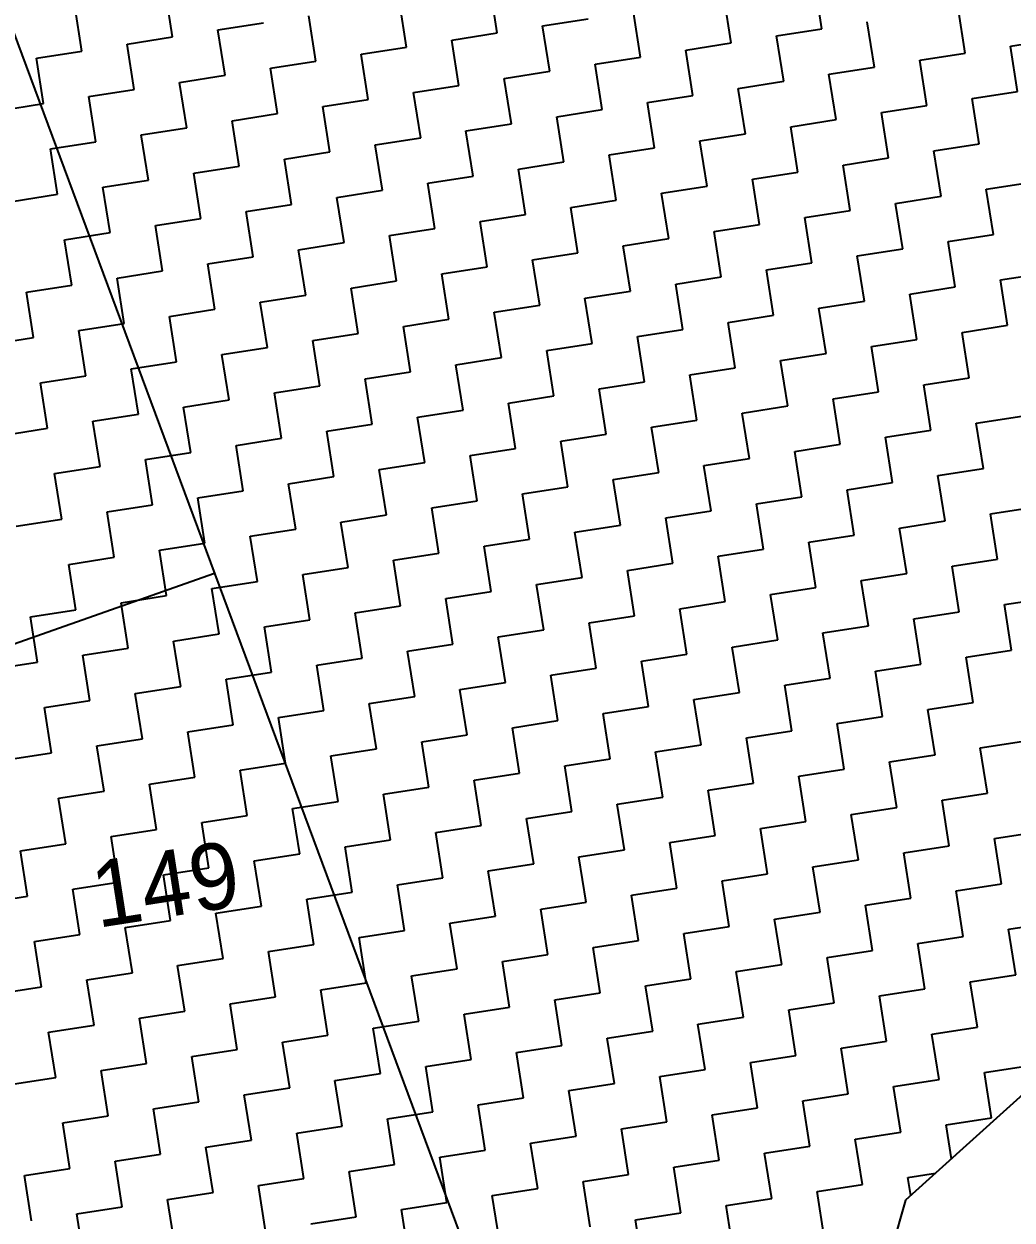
# Model space of a CAD drawing. Header units: metres. Extents: x 288492 to 290465, y 1999120 to 2001541.
# Drawn here: x 289529.7 to 289636.4, y 1999609.9 to 1999739.1 of the extents above; entities that cross this region are included whole.
import ezdxf
from ezdxf.enums import TextEntityAlignment as Align

# ---------------------------------------------------------------- set-up
doc = ezdxf.new("R2010")
doc.units = ezdxf.units.M
doc.header["$MEASUREMENT"] = 0
for name, color, linetype in [('POLY_HATCH', 12, 'Continuous'), ('POLY_PARCEL', 6, 'Continuous'), ('TEXT_PARCEL', 7, 'Continuous')]:
    doc.layers.add(name, color=color, linetype=linetype)
doc.styles.add('TEXT_MAP', font='KRDEV050.TTF')

# ---------------------------------------------------------------- blocks, each defined once
blk = doc.blocks.new('25')
at = {"layer": 'POLY_HATCH', "linetype": 'Continuous'}
for p, q in [((289552.34, 1999699.7), (289551.58, 1999704.75)), ((289588.51, 1999700.01), (289587.74, 1999705.06)), ((289624.67, 1999700.32), (289623.9, 1999705.38)), ((289542.23, 1999698.16), (289541.46, 1999703.22)), ((289578.39, 1999698.47), (289577.63, 1999703.53)), ((289614.55, 1999698.79), (289613.79, 1999703.84)), ((289568.28, 1999696.94), (289567.51, 1999702)), ((289604.44, 1999697.25), (289603.67, 1999702.31)), ((289640.6, 1999697.56), (289639.84, 1999702.62)), ((289557.4, 1999700.46), (289562.46, 1999701.23)), ((289558.17, 1999695.41), (289557.4, 1999700.46)), ((289593.56, 1999700.78), (289598.62, 1999701.54)), ((289594.33, 1999695.72), (289593.56, 1999700.78)), ((289630.49, 1999696.03), (289629.72, 1999701.09)), ((289547.29, 1999698.93), (289552.34, 1999699.7)), ((289583.45, 1999699.24), (289588.51, 1999700.01)), ((289584.22, 1999694.19), (289583.45, 1999699.24)), ((289619.61, 1999699.55), (289624.67, 1999700.32)), ((289620.38, 1999694.5), (289619.61, 1999699.55)), ((289645.66, 1999698.33), (289650.72, 1999699.1)), ((289537.17, 1999697.4), (289542.23, 1999698.16)), ((289548.05, 1999693.87), (289547.29, 1999698.93)), ((289573.34, 1999697.71), (289578.39, 1999698.47)), ((289609.5, 1999698.02), (289614.55, 1999698.79)), ((289610.27, 1999692.96), (289609.5, 1999698.02)), ((289646.43, 1999693.27), (289645.66, 1999698.33)), ((289537.94, 1999692.34), (289537.17, 1999697.4)), ((289563.22, 1999696.17), (289568.28, 1999696.94)), ((289574.1, 1999692.65), (289573.34, 1999697.71)), ((289599.39, 1999696.49), (289604.44, 1999697.25)), ((289600.15, 1999691.43), (289599.39, 1999696.49)), ((289635.55, 1999696.8), (289640.6, 1999697.56)), ((289636.31, 1999691.74), (289635.55, 1999696.8)), ((289553.11, 1999694.64), (289558.17, 1999695.41)), ((289563.99, 1999691.12), (289563.22, 1999696.17)), ((289589.27, 1999694.95), (289594.33, 1999695.72)), ((289625.43, 1999695.26), (289630.49, 1999696.03)), ((289626.2, 1999690.21), (289625.43, 1999695.26)), ((289543, 1999693.11), (289548.05, 1999693.87)), ((289553.88, 1999689.58), (289553.11, 1999694.64)), ((289579.16, 1999693.42), (289584.22, 1999694.19)), ((289590.04, 1999689.9), (289589.27, 1999694.95)), ((289615.32, 1999693.73), (289620.38, 1999694.5)), ((289543.76, 1999688.05), (289543, 1999693.11)), ((289569.05, 1999691.88), (289574.1, 1999692.65)), ((289579.93, 1999688.36), (289579.16, 1999693.42)), ((289605.21, 1999692.2), (289610.27, 1999692.96)), ((289616.09, 1999688.67), (289615.32, 1999693.73)), ((289641.37, 1999692.51), (289646.43, 1999693.27)), ((289642.14, 1999687.45), (289641.37, 1999692.51)), ((289532.89, 1999691.57), (289537.94, 1999692.34)), ((289558.93, 1999690.35), (289563.99, 1999691.12)), ((289569.81, 1999686.83), (289569.05, 1999691.88)), ((289595.1, 1999690.66), (289600.15, 1999691.43)), ((289605.98, 1999687.14), (289605.21, 1999692.2)), ((289631.26, 1999690.97), (289636.31, 1999691.74)), ((289559.7, 1999685.29), (289558.93, 1999690.35)), ((289584.98, 1999689.13), (289590.04, 1999689.9)), ((289595.86, 1999685.61), (289595.1, 1999690.66)), ((289621.14, 1999689.44), (289626.2, 1999690.21)), ((289632.02, 1999685.92), (289631.26, 1999690.97)), ((289548.82, 1999688.82), (289553.88, 1999689.58)), ((289549.59, 1999683.76), (289548.82, 1999688.82)), ((289585.75, 1999684.07), (289584.98, 1999689.13)), ((289611.03, 1999687.91), (289616.09, 1999688.67)), ((289621.91, 1999684.38), (289621.14, 1999689.44)), ((289538.71, 1999687.28), (289543.76, 1999688.05)), ((289539.48, 1999682.23), (289538.71, 1999687.28)), ((289574.87, 1999687.59), (289579.93, 1999688.36)), ((289575.64, 1999682.54), (289574.87, 1999687.59)), ((289600.92, 1999686.37), (289605.98, 1999687.14)), ((289611.8, 1999682.85), (289611.03, 1999687.91)), ((289637.08, 1999686.68), (289642.14, 1999687.45)), ((289564.76, 1999686.06), (289569.81, 1999686.83)), ((289565.52, 1999681), (289564.76, 1999686.06)), ((289601.69, 1999681.32), (289600.92, 1999686.37)), ((289626.97, 1999685.15), (289632.02, 1999685.92)), ((289637.85, 1999681.63), (289637.08, 1999686.68)), ((289554.64, 1999684.53), (289559.7, 1999685.29)), ((289555.41, 1999679.47), (289554.64, 1999684.53)), ((289590.81, 1999684.84), (289595.86, 1999685.61)), ((289591.57, 1999679.78), (289590.81, 1999684.84)), ((289627.73, 1999680.09), (289626.97, 1999685.15)), ((289544.53, 1999682.99), (289549.59, 1999683.76)), ((289580.69, 1999683.31), (289585.75, 1999684.07)), ((289581.46, 1999678.25), (289580.69, 1999683.31)), ((289616.86, 1999683.62), (289621.91, 1999684.38)), ((289617.62, 1999678.56), (289616.86, 1999683.62)), ((289642.9, 1999682.4), (289647.96, 1999683.16)), ((289534.42, 1999681.46), (289539.48, 1999682.23)), ((289545.3, 1999677.94), (289544.53, 1999682.99)), ((289570.58, 1999681.77), (289575.64, 1999682.54)), ((289606.74, 1999682.08), (289611.8, 1999682.85)), ((289607.51, 1999677.03), (289606.74, 1999682.08)), ((289643.67, 1999677.34), (289642.9, 1999682.4)), ((289560.47, 1999680.24), (289565.52, 1999681)), ((289571.35, 1999676.72), (289570.58, 1999681.77)), ((289596.63, 1999680.55), (289601.69, 1999681.32)), ((289597.4, 1999675.49), (289596.63, 1999680.55)), ((289632.79, 1999680.86), (289637.85, 1999681.63)), ((289633.56, 1999675.8), (289632.79, 1999680.86)), ((289550.35, 1999678.7), (289555.41, 1999679.47)), ((289561.23, 1999675.18), (289560.47, 1999680.24)), ((289586.52, 1999679.02), (289591.57, 1999679.78)), ((289622.68, 1999679.33), (289627.73, 1999680.09)), ((289623.45, 1999674.27), (289622.68, 1999679.33)), ((289540.24, 1999677.17), (289545.3, 1999677.94)), ((289551.12, 1999673.65), (289550.35, 1999678.7)), ((289576.4, 1999677.48), (289581.46, 1999678.25)), ((289587.28, 1999673.96), (289586.52, 1999679.02)), ((289612.57, 1999677.79), (289617.62, 1999678.56)), ((289613.33, 1999672.74), (289612.57, 1999677.79)), ((289541.01, 1999672.11), (289540.24, 1999677.17)), ((289566.29, 1999675.95), (289571.35, 1999676.72)), ((289577.17, 1999672.43), (289576.4, 1999677.48)), ((289602.45, 1999676.26), (289607.51, 1999677.03)), ((289638.61, 1999676.57), (289643.67, 1999677.34)), ((289639.38, 1999671.52), (289638.61, 1999676.57)), ((289556.18, 1999674.41), (289561.23, 1999675.18)), ((289567.06, 1999670.89), (289566.29, 1999675.95)), ((289592.34, 1999674.73), (289597.4, 1999675.49)), ((289603.22, 1999671.2), (289602.45, 1999676.26)), ((289628.5, 1999675.04), (289633.56, 1999675.8)), ((289556.95, 1999669.36), (289556.18, 1999674.41)), ((289582.23, 1999673.19), (289587.28, 1999673.96)), ((289593.11, 1999669.67), (289592.34, 1999674.73)), ((289618.39, 1999673.5), (289623.45, 1999674.27)), ((289629.27, 1999669.98), (289628.5, 1999675.04)), ((289546.07, 1999672.88), (289551.12, 1999673.65)), ((289546.83, 1999667.82), (289546.07, 1999672.88)), ((289582.99, 1999668.14), (289582.23, 1999673.19)), ((289608.28, 1999671.97), (289613.33, 1999672.74)), ((289619.16, 1999668.45), (289618.39, 1999673.5)), ((289644.44, 1999672.28), (289649.49, 1999673.05)), ((289535.95, 1999671.35), (289541.01, 1999672.11)), ((289536.72, 1999666.29), (289535.95, 1999671.35)), ((289572.11, 1999671.66), (289577.17, 1999672.43)), ((289572.88, 1999666.6), (289572.11, 1999671.66)), ((289598.16, 1999670.44), (289603.22, 1999671.2)), ((289609.04, 1999666.91), (289608.28, 1999671.97)), ((289634.33, 1999670.75), (289639.38, 1999671.52)), ((289645.2, 1999667.23), (289644.44, 1999672.28)), ((289562, 1999670.12), (289567.06, 1999670.89)), ((289562.77, 1999665.07), (289562, 1999670.12)), ((289598.93, 1999665.38), (289598.16, 1999670.44)), ((289624.21, 1999669.21), (289629.27, 1999669.98)), ((289635.09, 1999665.69), (289634.33, 1999670.75)), ((289551.89, 1999668.59), (289556.95, 1999669.36)), ((289552.66, 1999663.53), (289551.89, 1999668.59)), ((289588.05, 1999668.9), (289593.11, 1999669.67)), ((289588.82, 1999663.85), (289588.05, 1999668.9)), ((289624.98, 1999664.16), (289624.21, 1999669.21)), ((289541.78, 1999667.06), (289546.83, 1999667.82)), ((289577.94, 1999667.37), (289582.99, 1999668.14)), ((289578.7, 1999662.31), (289577.94, 1999667.37)), ((289614.1, 1999667.68), (289619.16, 1999668.45)), ((289614.87, 1999662.62), (289614.1, 1999667.68)), ((289640.15, 1999666.46), (289645.2, 1999667.23)), ((289531.66, 1999665.52), (289536.72, 1999666.29)), ((289542.54, 1999662), (289541.78, 1999667.06)), ((289567.82, 1999665.84), (289572.88, 1999666.6)), ((289568.59, 1999660.78), (289567.82, 1999665.84)), ((289603.99, 1999666.15), (289609.04, 1999666.91)), ((289604.75, 1999661.09), (289603.99, 1999666.15)), ((289640.92, 1999661.4), (289640.15, 1999666.46)), ((289557.71, 1999664.3), (289562.77, 1999665.07)), ((289593.87, 1999664.61), (289598.93, 1999665.38)), ((289594.64, 1999659.56), (289593.87, 1999664.61)), ((289630.04, 1999664.93), (289635.09, 1999665.69)), ((289630.8, 1999659.87), (289630.04, 1999664.93)), ((289547.6, 1999662.77), (289552.66, 1999663.53)), ((289558.48, 1999659.25), (289557.71, 1999664.3)), ((289583.76, 1999663.08), (289588.82, 1999663.85)), ((289619.92, 1999663.39), (289624.98, 1999664.16)), ((289620.69, 1999658.34), (289619.92, 1999663.39)), ((289537.49, 1999661.23), (289542.54, 1999662)), ((289548.37, 1999657.71), (289547.6, 1999662.77)), ((289573.65, 1999661.55), (289578.7, 1999662.31)), ((289584.53, 1999658.02), (289583.76, 1999663.08)), ((289609.81, 1999661.86), (289614.87, 1999662.62)), ((289610.58, 1999656.8), (289609.81, 1999661.86)), ((289538.25, 1999656.18), (289537.49, 1999661.23)), ((289563.54, 1999660.01), (289568.59, 1999660.78)), ((289574.42, 1999656.49), (289573.65, 1999661.55)), ((289599.7, 1999660.32), (289604.75, 1999661.09)), ((289635.86, 1999660.64), (289640.92, 1999661.4)), ((289636.63, 1999655.58), (289635.86, 1999660.64)), ((289553.42, 1999658.48), (289558.48, 1999659.25)), ((289564.3, 1999654.96), (289563.54, 1999660.01)), ((289589.58, 1999658.79), (289594.64, 1999659.56)), ((289600.46, 1999655.27), (289599.7, 1999660.32)), ((289625.75, 1999659.1), (289630.8, 1999659.87)), ((289554.19, 1999653.42), (289553.42, 1999658.48)), ((289579.47, 1999657.26), (289584.53, 1999658.02)), ((289590.35, 1999653.73), (289589.58, 1999658.79)), ((289615.63, 1999657.57), (289620.69, 1999658.34)), ((289626.51, 1999654.05), (289625.75, 1999659.1)), ((289543.31, 1999656.94), (289548.37, 1999657.71)), ((289544.08, 1999651.89), (289543.31, 1999656.94)), ((289569.36, 1999655.72), (289574.42, 1999656.49)), ((289580.24, 1999652.2), (289579.47, 1999657.26)), ((289605.52, 1999656.03), (289610.58, 1999656.8)), ((289616.4, 1999652.51), (289615.63, 1999657.57)), ((289641.68, 1999656.35), (289646.74, 1999657.11)), ((289533.2, 1999655.41), (289538.25, 1999656.18)), ((289570.13, 1999650.67), (289569.36, 1999655.72)), ((289595.41, 1999654.5), (289600.46, 1999655.27)), ((289606.29, 1999650.98), (289605.52, 1999656.03)), ((289631.57, 1999654.81), (289636.63, 1999655.58)), ((289642.45, 1999651.29), (289641.68, 1999656.35)), ((289559.25, 1999654.19), (289564.3, 1999654.96)), ((289560.01, 1999649.13), (289559.25, 1999654.19)), ((289596.17, 1999649.44), (289595.41, 1999654.5)), ((289621.46, 1999653.28), (289626.51, 1999654.05)), ((289632.34, 1999649.76), (289631.57, 1999654.81)), ((289549.13, 1999652.65), (289554.19, 1999653.42)), ((289549.9, 1999647.6), (289549.13, 1999652.65)), ((289585.29, 1999652.97), (289590.35, 1999653.73)), ((289586.06, 1999647.91), (289585.29, 1999652.97)), ((289611.34, 1999651.74), (289616.4, 1999652.51)), ((289622.22, 1999648.22), (289621.46, 1999653.28)), ((289539.02, 1999651.12), (289544.08, 1999651.89)), ((289575.18, 1999651.43), (289580.24, 1999652.2)), ((289575.95, 1999646.38), (289575.18, 1999651.43)), ((289612.11, 1999646.69), (289611.34, 1999651.74)), ((289637.39, 1999650.52), (289642.45, 1999651.29)), ((289539.79, 1999646.06), (289539.02, 1999651.12)), ((289565.07, 1999649.9), (289570.13, 1999650.67)), ((289565.84, 1999644.84), (289565.07, 1999649.9)), ((289601.23, 1999650.21), (289606.29, 1999650.98)), ((289602, 1999645.15), (289601.23, 1999650.21)), ((289638.16, 1999645.47), (289637.39, 1999650.52)), ((289554.96, 1999648.37), (289560.01, 1999649.13)), ((289591.12, 1999648.68), (289596.17, 1999649.44)), ((289591.88, 1999643.62), (289591.12, 1999648.68)), ((289627.28, 1999648.99), (289632.34, 1999649.76)), ((289628.05, 1999643.93), (289627.28, 1999648.99)), ((289544.84, 1999646.83), (289549.9, 1999647.6)), ((289555.72, 1999643.31), (289554.96, 1999648.37)), ((289581.01, 1999647.14), (289586.06, 1999647.91)), ((289581.77, 1999642.09), (289581.01, 1999647.14)), ((289617.17, 1999647.46), (289622.22, 1999648.22)), ((289617.93, 1999642.4), (289617.17, 1999647.46)), ((289534.73, 1999645.3), (289539.79, 1999646.06)), ((289545.61, 1999641.78), (289544.84, 1999646.83)), ((289570.89, 1999645.61), (289575.95, 1999646.38)), ((289607.05, 1999645.92), (289612.11, 1999646.69)), ((289607.82, 1999640.87), (289607.05, 1999645.92)), ((289643.22, 1999646.23), (289648.27, 1999647)), ((289643.98, 1999641.18), (289643.22, 1999646.23)), ((289560.78, 1999644.08), (289565.84, 1999644.84)), ((289571.66, 1999640.55), (289570.89, 1999645.61)), ((289596.94, 1999644.39), (289602, 1999645.15)), ((289633.1, 1999644.7), (289638.16, 1999645.47)), ((289633.87, 1999639.64), (289633.1, 1999644.7)), ((289550.67, 1999642.54), (289555.72, 1999643.31)), ((289561.55, 1999639.02), (289560.78, 1999644.08)), ((289586.83, 1999642.85), (289591.88, 1999643.62)), ((289597.71, 1999639.33), (289596.94, 1999644.39)), ((289622.99, 1999643.17), (289628.05, 1999643.93)), ((289623.76, 1999638.11), (289622.99, 1999643.17)), ((289551.43, 1999637.49), (289550.67, 1999642.54)), ((289576.72, 1999641.32), (289581.77, 1999642.09)), ((289587.6, 1999637.8), (289586.83, 1999642.85)), ((289612.88, 1999641.63), (289617.93, 1999642.4)), ((289540.55, 1999641.01), (289545.61, 1999641.78)), ((289541.32, 1999635.95), (289540.55, 1999641.01)), ((289566.6, 1999639.79), (289571.66, 1999640.55)), ((289577.48, 1999636.26), (289576.72, 1999641.32)), ((289602.76, 1999640.1), (289607.82, 1999640.87)), ((289613.64, 1999636.58), (289612.88, 1999641.63)), ((289638.93, 1999640.41), (289643.98, 1999641.18)), ((289567.37, 1999634.73), (289566.6, 1999639.79)), ((289592.65, 1999638.56), (289597.71, 1999639.33)), ((289603.53, 1999635.04), (289602.76, 1999640.1)), ((289628.81, 1999638.88), (289633.87, 1999639.64)), ((289639.69, 1999635.35), (289638.93, 1999640.41)), ((289556.49, 1999638.25), (289561.55, 1999639.02)), ((289557.26, 1999633.2), (289556.49, 1999638.25)), ((289593.42, 1999633.51), (289592.65, 1999638.56)), ((289618.7, 1999637.34), (289623.76, 1999638.11)), ((289629.58, 1999633.82), (289628.81, 1999638.88)), ((289546.38, 1999636.72), (289551.43, 1999637.49)), ((289547.14, 1999631.66), (289546.38, 1999636.72)), ((289582.54, 1999637.03), (289587.6, 1999637.8)), ((289583.31, 1999631.97), (289582.54, 1999637.03)), ((289608.59, 1999635.81), (289613.64, 1999636.58)), ((289619.47, 1999632.29), (289618.7, 1999637.34)), ((289644.75, 1999636.12), (289649.81, 1999636.89)), ((289536.26, 1999635.19), (289541.32, 1999635.95)), ((289537.03, 1999630.13), (289536.26, 1999635.19)), ((289572.43, 1999635.5), (289577.48, 1999636.26)), ((289573.19, 1999630.44), (289572.43, 1999635.5)), ((289609.35, 1999630.75), (289608.59, 1999635.81)), ((289634.64, 1999634.59), (289639.69, 1999635.35)), ((289645.52, 1999631.06), (289644.75, 1999636.12)), ((289562.31, 1999633.96), (289567.37, 1999634.73)), ((289563.08, 1999628.91), (289562.31, 1999633.96)), ((289598.48, 1999634.27), (289603.53, 1999635.04)), ((289599.24, 1999629.22), (289598.48, 1999634.27)), ((289624.52, 1999633.05), (289629.58, 1999633.82)), ((289635.4, 1999629.53), (289634.64, 1999634.59)), ((289552.2, 1999632.43), (289557.26, 1999633.2)), ((289588.36, 1999632.74), (289593.42, 1999633.51)), ((289589.13, 1999627.68), (289588.36, 1999632.74)), ((289625.29, 1999628), (289624.52, 1999633.05)), ((289542.09, 1999630.9), (289547.14, 1999631.66)), ((289552.97, 1999627.37), (289552.2, 1999632.43)), ((289578.25, 1999631.21), (289583.31, 1999631.97)), ((289579.02, 1999626.15), (289578.25, 1999631.21)), ((289614.41, 1999631.52), (289619.47, 1999632.29)), ((289615.18, 1999626.46), (289614.41, 1999631.52)), ((289531.97, 1999629.36), (289537.03, 1999630.13)), ((289542.85, 1999625.84), (289542.09, 1999630.9)), ((289568.14, 1999629.67), (289573.19, 1999630.44)), ((289604.3, 1999629.99), (289609.35, 1999630.75)), ((289605.07, 1999624.93), (289604.3, 1999629.99)), ((289640.46, 1999630.3), (289645.52, 1999631.06)), ((289641.23, 1999625.24), (289640.46, 1999630.3)), ((289558.02, 1999628.14), (289563.08, 1999628.91)), ((289568.9, 1999624.62), (289568.14, 1999629.67)), ((289594.19, 1999628.45), (289599.24, 1999629.22)), ((289630.35, 1999628.76), (289635.4, 1999629.53)), ((289631.11, 1999623.71), (289630.35, 1999628.76)), ((289547.91, 1999626.61), (289552.97, 1999627.37)), ((289558.79, 1999623.08), (289558.02, 1999628.14)), ((289584.07, 1999626.92), (289589.13, 1999627.68)), ((289594.95, 1999623.4), (289594.19, 1999628.45)), ((289620.23, 1999627.23), (289625.29, 1999628)), ((289621, 1999622.17), (289620.23, 1999627.23)), ((289537.8, 1999625.07), (289542.85, 1999625.84)), ((289548.68, 1999621.55), (289547.91, 1999626.61)), ((289573.96, 1999625.38), (289579.02, 1999626.15)), ((289584.84, 1999621.86), (289584.07, 1999626.92)), ((289610.12, 1999625.7), (289615.18, 1999626.46)), ((289538.57, 1999620.02), (289537.8, 1999625.07)), ((289563.85, 1999623.85), (289568.9, 1999624.62)), ((289574.73, 1999620.33), (289573.96, 1999625.38)), ((289600.01, 1999624.16), (289605.07, 1999624.93)), ((289610.89, 1999620.64), (289610.12, 1999625.7)), ((289636.17, 1999624.47), (289641.23, 1999625.24)), ((289564.61, 1999618.79), (289563.85, 1999623.85)), ((289589.9, 1999622.63), (289594.95, 1999623.4)), ((289600.78, 1999619.11), (289600.01, 1999624.16)), ((289626.06, 1999622.94), (289631.11, 1999623.71)), ((289636.94, 1999619.42), (289636.17, 1999624.47)), ((289553.73, 1999622.32), (289558.79, 1999623.08)), ((289554.5, 1999617.26), (289553.73, 1999622.32)), ((289579.78, 1999621.09), (289584.84, 1999621.86)), ((289590.66, 1999617.57), (289589.9, 1999622.63)), ((289615.95, 1999621.41), (289621, 1999622.17)), ((289626.82, 1999617.88), (289626.06, 1999622.94)), ((289543.62, 1999620.78), (289548.68, 1999621.55)), ((289544.39, 1999615.73), (289543.62, 1999620.78)), ((289580.55, 1999616.04), (289579.78, 1999621.09)), ((289605.83, 1999619.87), (289610.89, 1999620.64)), ((289616.71, 1999616.35), (289615.95, 1999621.41)), ((289641.99, 1999620.18), (289647.05, 1999620.95)), ((289533.51, 1999619.25), (289538.57, 1999620.02)), ((289569.67, 1999619.56), (289574.73, 1999620.33)), ((289570.44, 1999614.5), (289569.67, 1999619.56)), ((289606.6, 1999614.82), (289605.83, 1999619.87)), ((289631.88, 1999618.65), (289636.94, 1999619.42)), ((289642.76, 1999615.13), (289641.99, 1999620.18)), ((289559.56, 1999618.03), (289564.61, 1999618.79)), ((289560.32, 1999612.97), (289559.56, 1999618.03)), ((289595.72, 1999618.34), (289600.78, 1999619.11)), ((289596.49, 1999613.28), (289595.72, 1999618.34)), ((289621.77, 1999617.12), (289626.82, 1999617.88)), ((289632.65, 1999613.59), (289631.88, 1999618.65)), ((289549.44, 1999616.49), (289554.5, 1999617.26)), ((289585.61, 1999616.81), (289590.66, 1999617.57)), ((289586.37, 1999611.75), (289585.61, 1999616.81)), ((289622.54, 1999612.06), (289621.77, 1999617.12)), ((289539.33, 1999614.96), (289544.39, 1999615.73)), ((289550.21, 1999611.44), (289549.44, 1999616.49)), ((289575.49, 1999615.27), (289580.55, 1999616.04)), ((289576.26, 1999610.21), (289575.49, 1999615.27)), ((289611.66, 1999615.58), (289616.71, 1999616.35)), ((289612.42, 1999610.53), (289611.66, 1999615.58)), ((289540.1, 1999609.9), (289539.33, 1999614.96)), ((289565.38, 1999613.74), (289570.44, 1999614.5)), ((289601.54, 1999614.05), (289606.6, 1999614.82)), ((289602.31, 1999608.99), (289601.54, 1999614.05)), ((289637.7, 1999614.36), (289642.76, 1999615.13)), ((289638.47, 1999609.3), (289637.7, 1999614.36)), ((289555.27, 1999612.2), (289560.32, 1999612.97)), ((289566.15, 1999608.68), (289565.38, 1999613.74)), ((289591.43, 1999612.52), (289596.49, 1999613.28)), ((289592.2, 1999607.46), (289591.43, 1999612.52)), ((289627.59, 1999612.83), (289632.65, 1999613.59)), ((289628.36, 1999607.77), (289627.59, 1999612.83)), ((289545.16, 1999610.67), (289550.21, 1999611.44)), ((289556.03, 1999607.15), (289555.27, 1999612.2)), ((289581.32, 1999610.98), (289586.37, 1999611.75)), ((289617.48, 1999611.29), (289622.54, 1999612.06)), ((289618.25, 1999606.24), (289617.48, 1999611.29)), ((289535.04, 1999609.14), (289540.1, 1999609.9)), ((289545.92, 1999605.61), (289545.16, 1999610.67)), ((289571.2, 1999609.45), (289576.26, 1999610.21)), ((289582.08, 1999605.93), (289581.32, 1999610.98)), ((289607.37, 1999609.76), (289612.42, 1999610.53)), ((289643.53, 1999610.07), (289648.58, 1999610.84)), ((289644.29, 1999605.02), (289643.53, 1999610.07)), ((289535.81, 1999604.08), (289535.04, 1999609.14)), ((289561.09, 1999607.91), (289566.15, 1999608.68)), ((289571.97, 1999604.39), (289571.2, 1999609.45)), ((289597.25, 1999608.23), (289602.31, 1999608.99)), ((289608.13, 1999604.7), (289607.37, 1999609.76)), ((289633.41, 1999608.54), (289638.47, 1999609.3)), ((289634.18, 1999603.48), (289633.41, 1999608.54)), ((289561.86, 1999602.86), (289561.09, 1999607.91)), ((289587.14, 1999606.69), (289592.2, 1999607.46)), ((289598.02, 1999603.17), (289597.25, 1999608.23)), ((289623.3, 1999607), (289628.36, 1999607.77)), ((289550.98, 1999606.38), (289556.03, 1999607.15)), ((289551.75, 1999601.32), (289550.98, 1999606.38)), ((289577.03, 1999605.16), (289582.08, 1999605.93)), ((289587.91, 1999601.64), (289587.14, 1999606.69)), ((289613.19, 1999605.47), (289618.25, 1999606.24)), ((289624.07, 1999601.95), (289623.3, 1999607)), ((289540.87, 1999604.85), (289545.92, 1999605.61)), ((289541.63, 1999599.79), (289540.87, 1999604.85)), ((289577.79, 1999600.1), (289577.03, 1999605.16)), ((289603.08, 1999603.94), (289608.13, 1999604.7)), ((289613.96, 1999600.41), (289613.19, 1999605.47)), ((289639.24, 1999604.25), (289644.29, 1999605.02)), ((289530.75, 1999603.31), (289535.81, 1999604.08)), ((289566.91, 1999603.62), (289571.97, 1999604.39)), ((289567.68, 1999598.57), (289566.91, 1999603.62)), ((289603.84, 1999598.88), (289603.08, 1999603.94)), ((289629.13, 1999602.71), (289634.18, 1999603.48)), ((289640.01, 1999599.19), (289639.24, 1999604.25)), ((289556.8, 1999602.09), (289561.86, 1999602.86)), ((289557.57, 1999597.03), (289556.8, 1999602.09)), ((289592.96, 1999602.4), (289598.02, 1999603.17)), ((289593.73, 1999597.35), (289592.96, 1999602.4)), ((289619.01, 1999601.18), (289624.07, 1999601.95)), ((289629.89, 1999597.66), (289629.13, 1999602.71)), ((289546.69, 1999600.56), (289551.75, 1999601.32)), ((289547.46, 1999595.5), (289546.69, 1999600.56)), ((289582.85, 1999600.87), (289587.91, 1999601.64)), ((289583.62, 1999595.81), (289582.85, 1999600.87)), ((289619.78, 1999596.12), (289619.01, 1999601.18)), ((289645.06, 1999599.96), (289650.12, 1999600.73)), ((289536.58, 1999599.02), (289541.63, 1999599.79)), ((289572.74, 1999599.34), (289577.79, 1999600.1)), ((289573.5, 1999594.28), (289572.74, 1999599.34)), ((289608.9, 1999599.65), (289613.96, 1999600.41)), ((289609.67, 1999594.59), (289608.9, 1999599.65)), ((289634.95, 1999598.42), (289640.01, 1999599.19)), ((289645.83, 1999594.9), (289645.06, 1999599.96)), ((289537.34, 1999593.97), (289536.58, 1999599.02)), ((289562.63, 1999597.8), (289567.68, 1999598.57)), ((289598.79, 1999598.11), (289603.84, 1999598.88)), ((289599.55, 1999593.06), (289598.79, 1999598.11)), ((289635.72, 1999593.37), (289634.95, 1999598.42)), ((289552.51, 1999596.27), (289557.57, 1999597.03)), ((289563.39, 1999592.74), (289562.63, 1999597.8)), ((289588.67, 1999596.58), (289593.73, 1999597.35)), ((289589.44, 1999591.52), (289588.67, 1999596.58)), ((289624.84, 1999596.89), (289629.89, 1999597.66)), ((289625.6, 1999591.83), (289624.84, 1999596.89)), ((289542.4, 1999594.73), (289547.46, 1999595.5)), ((289553.28, 1999591.21), (289552.51, 1999596.27)), ((289578.56, 1999595.05), (289583.62, 1999595.81)), ((289614.72, 1999595.36), (289619.78, 1999596.12)), ((289615.49, 1999590.3), (289614.72, 1999595.36)), ((289532.29, 1999593.2), (289537.34, 1999593.97)), ((289543.17, 1999589.68), (289542.4, 1999594.73)), ((289568.45, 1999593.51), (289573.5, 1999594.28)), ((289579.33, 1999589.99), (289578.56, 1999595.05)), ((289604.61, 1999593.82), (289609.67, 1999594.59)), ((289640.77, 1999594.14), (289645.83, 1999594.9)), ((289641.54, 1999589.08), (289640.77, 1999594.14)), ((289558.34, 1999591.98), (289563.39, 1999592.74)), ((289569.22, 1999588.46), (289568.45, 1999593.51)), ((289594.5, 1999592.29), (289599.55, 1999593.06)), ((289605.38, 1999588.77), (289604.61, 1999593.82)), ((289630.66, 1999592.6), (289635.72, 1999593.37)), ((289631.43, 1999587.55), (289630.66, 1999592.6)), ((289548.22, 1999590.44), (289553.28, 1999591.21)), ((289559.1, 1999586.92), (289558.34, 1999591.98)), ((289584.38, 1999590.76), (289589.44, 1999591.52)), ((289595.26, 1999587.23), (289594.5, 1999592.29)), ((289620.55, 1999591.07), (289625.6, 1999591.83)), ((289548.99, 1999585.39), (289548.22, 1999590.44)), ((289574.27, 1999589.22), (289579.33, 1999589.99)), ((289585.15, 1999585.7), (289584.38, 1999590.76)), ((289610.43, 1999589.53), (289615.49, 1999590.3)), ((289621.31, 1999586.01), (289620.55, 1999591.07)), ((289538.11, 1999588.91), (289543.17, 1999589.68)), ((289538.88, 1999583.85), (289538.11, 1999588.91)), ((289575.04, 1999584.17), (289574.27, 1999589.22)), ((289600.32, 1999588), (289605.38, 1999588.77)), ((289611.2, 1999584.48), (289610.43, 1999589.53)), ((289636.48, 1999588.31), (289641.54, 1999589.08)), ((289564.16, 1999587.69), (289569.22, 1999588.46)), ((289564.93, 1999582.63), (289564.16, 1999587.69)), ((289590.21, 1999586.47), (289595.26, 1999587.23)), ((289601.09, 1999582.94), (289600.32, 1999588)), ((289626.37, 1999586.78), (289631.43, 1999587.55)), ((289637.25, 1999583.26), (289636.48, 1999588.31)), ((289554.05, 1999586.15), (289559.1, 1999586.92)), ((289554.81, 1999581.1), (289554.05, 1999586.15)), ((289590.97, 1999581.41), (289590.21, 1999586.47)), ((289616.26, 1999585.24), (289621.31, 1999586.01)), ((289627.14, 1999581.72), (289626.37, 1999586.78)), ((289543.93, 1999584.62), (289548.99, 1999585.39)), ((289544.7, 1999579.56), (289543.93, 1999584.62)), ((289580.1, 1999584.93), (289585.15, 1999585.7)), ((289580.86, 1999579.88), (289580.1, 1999584.93)), ((289617.02, 1999580.19), (289616.26, 1999585.24)), ((289642.31, 1999584.02), (289647.36, 1999584.79)), ((289533.82, 1999583.09), (289538.88, 1999583.85)), ((289569.98, 1999583.4), (289575.04, 1999584.17)), ((289570.75, 1999578.34), (289569.98, 1999583.4)), ((289606.14, 1999583.71), (289611.2, 1999584.48)), ((289606.91, 1999578.65), (289606.14, 1999583.71)), ((289632.19, 1999582.49), (289637.25, 1999583.26)), ((289643.07, 1999578.97), (289642.31, 1999584.02)), ((289559.87, 1999581.87), (289564.93, 1999582.63)), ((289560.64, 1999576.81), (289559.87, 1999581.87)), ((289596.03, 1999582.18), (289601.09, 1999582.94)), ((289596.8, 1999577.12), (289596.03, 1999582.18)), ((289632.96, 1999577.43), (289632.19, 1999582.49)), ((289549.76, 1999580.33), (289554.81, 1999581.1)), ((289585.92, 1999580.64), (289590.97, 1999581.41)), ((289586.69, 1999575.59), (289585.92, 1999580.64)), ((289622.08, 1999580.96), (289627.14, 1999581.72)), ((289622.85, 1999575.9), (289622.08, 1999580.96)), ((289539.64, 1999578.8), (289544.7, 1999579.56)), ((289550.52, 1999575.28), (289549.76, 1999580.33)), ((289575.81, 1999579.11), (289580.86, 1999579.88)), ((289611.97, 1999579.42), (289617.02, 1999580.19)), ((289612.73, 1999574.36), (289611.97, 1999579.42)), ((289540.41, 1999573.74), (289539.64, 1999578.8)), ((289565.69, 1999577.58), (289570.75, 1999578.34)), ((289576.57, 1999574.05), (289575.81, 1999579.11)), ((289601.85, 1999577.89), (289606.91, 1999578.65)), ((289602.62, 1999572.83), (289601.85, 1999577.89)), ((289638.02, 1999578.2), (289643.07, 1999578.97)), ((289638.59, 1999574.42), (289638.02, 1999578.2)), ((289555.58, 1999576.04), (289560.64, 1999576.81)), ((289566.46, 1999572.52), (289565.69, 1999577.58)), ((289591.74, 1999576.35), (289596.8, 1999577.12)), ((289627.9, 1999576.67), (289632.96, 1999577.43)), ((289628.67, 1999571.61), (289627.9, 1999576.67)), ((289545.47, 1999574.51), (289550.52, 1999575.28)), ((289556.35, 1999570.99), (289555.58, 1999576.04)), ((289581.63, 1999574.82), (289586.69, 1999575.59)), ((289592.51, 1999571.3), (289591.74, 1999576.35)), ((289617.79, 1999575.13), (289622.85, 1999575.9)), ((289546.23, 1999569.45), (289545.47, 1999574.51)), ((289571.52, 1999573.29), (289576.57, 1999574.05)), ((289582.4, 1999569.76), (289581.63, 1999574.82)), ((289607.68, 1999573.6), (289612.73, 1999574.36)), ((289618.56, 1999570.08), (289617.79, 1999575.13)), ((289535.35, 1999572.97), (289540.41, 1999573.74)), ((289536.12, 1999567.92), (289535.35, 1999572.97)), ((289572.28, 1999568.23), (289571.52, 1999573.29)), ((289597.56, 1999572.06), (289602.62, 1999572.83)), ((289608.44, 1999568.54), (289607.68, 1999573.6)), ((289633.73, 1999572.38), (289636.83, 1999572.85)), ((289561.4, 1999571.75), (289566.46, 1999572.52)), ((289562.17, 1999566.7), (289561.4, 1999571.75)), ((289587.45, 1999570.53), (289592.51, 1999571.3)), ((289598.33, 1999567.01), (289597.56, 1999572.06)), ((289623.61, 1999570.84), (289628.67, 1999571.61)), ((289634.04, 1999570.34), (289633.73, 1999572.38)), ((289551.29, 1999570.22), (289556.35, 1999570.99)), ((289552.06, 1999565.16), (289551.29, 1999570.22)), ((289588.22, 1999565.47), (289587.45, 1999570.53)), ((289613.5, 1999569.31), (289618.56, 1999570.08)), ((289624.38, 1999565.79), (289623.61, 1999570.84)), ((289541.18, 1999568.68), (289546.23, 1999569.45)), ((289541.94, 1999563.63), (289541.18, 1999568.68)), ((289577.34, 1999569), (289582.4, 1999569.76)), ((289578.11, 1999563.94), (289577.34, 1999569)), ((289603.39, 1999567.77), (289608.44, 1999568.54)), ((289614.27, 1999564.25), (289613.5, 1999569.31)), ((289567.23, 1999567.46), (289572.28, 1999568.23)), ((289604.16, 1999562.72), (289603.39, 1999567.77))]:
    blk.add_line(p, q, dxfattribs=at)
at = {"layer": 'POLY_HATCH'}
for p, q in [((289663.49, 1999596.73), (289633.48, 1999569.85)), ((289633.48, 1999569.85), (289623.16, 1999534.78))]:
    blk.add_line(p, q, dxfattribs=at)
at = {"layer": 'POLY_PARCEL'}
for p, q in [((289531.9, 1999707.79), (289583.83, 1999566.27)), ((289504.71, 1999621.8), (289556.78, 1999639.97))]:
    blk.add_line(p, q, dxfattribs=at)
at = {"layer": 'TEXT_PARCEL', "style": 'TEXT_MAP'}
blk.add_text('149', height=7.365, rotation=8.6241, dxfattribs=at).set_placement((289551.17, 1999605.38), align=Align.MIDDLE)

msp = doc.modelspace()

# ---------------------------------------------------------------- block references
at = {"xscale": 0.9698261639439751, "yscale": 0.9698261639439751, "zscale": 0.9698261639439751, "rotation": 0.222768048152709}
msp.add_blockref('25', (16272.72, 59299.43), dxfattribs=at)

doc.saveas('drawing.dxf')
